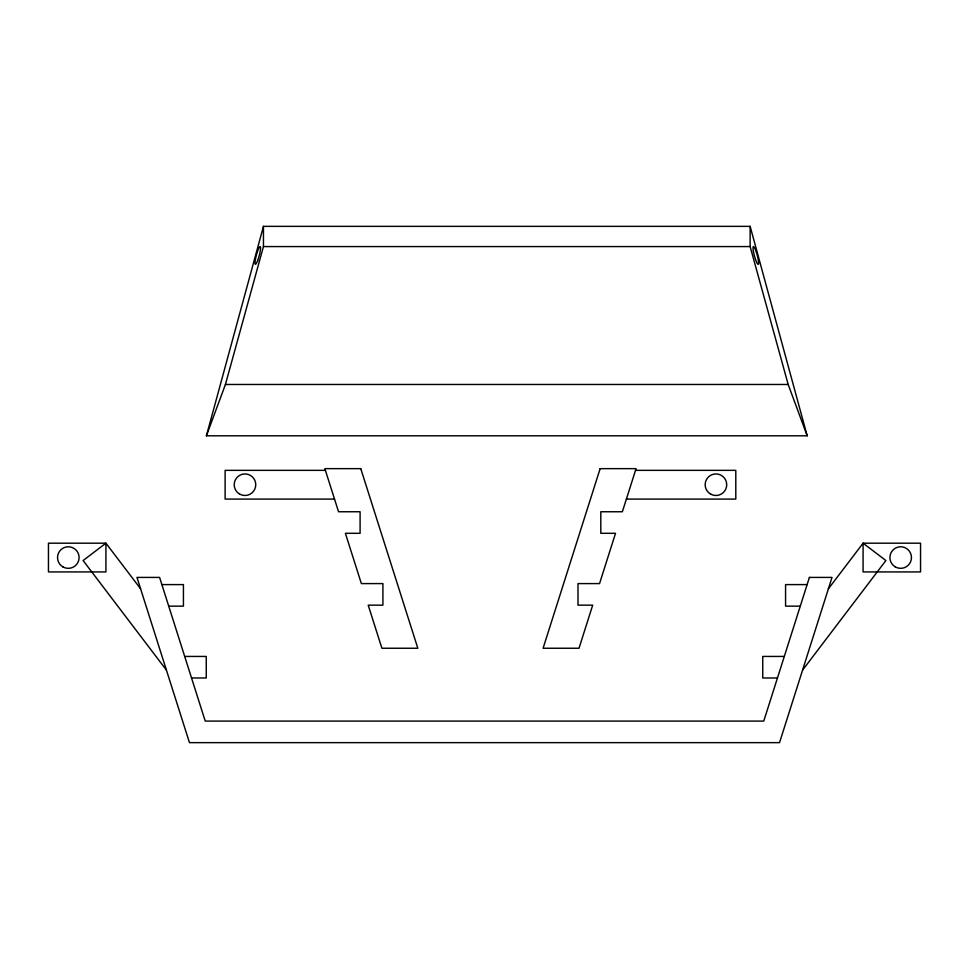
<?xml version="1.0" encoding="UTF-8"?>
<svg xmlns="http://www.w3.org/2000/svg" width="969" height="969" viewBox="0 0 969 969"><rect width="100%" height="100%" fill="white"/><g stroke="black" fill="none" stroke-linecap="round" stroke-linejoin="round"><path stroke-width="1.45" d="M206.409 435.808L263.459 226.358L750.139 226.358L807.189 435.808L206.409 435.808L225.426 384.475L263.459 246.574L263.459 226.358M828.398 588.813L863.076 543.185L920.55 543.185L920.55 571.928L863.076 571.928L863.076 543.185L885.884 560.53L802.562 670.148M263.459 246.574L750.139 246.574L788.172 384.475L807.189 435.808M225.426 384.475L788.172 384.475M325.39 470.353L225.111 470.353L225.111 499.083L334.523 499.083M635.519 470.353L735.798 470.353L735.798 499.083L626.398 499.083M161.884 584.598L183.432 584.598L183.432 606.146L168.727 606.146M807.116 584.598L785.568 584.598L785.568 606.146L800.273 606.146M184.704 656.437L206.252 656.437L206.252 677.985L191.547 677.985M784.296 656.437L762.748 656.437L762.748 677.985L777.453 677.985M140.602 588.813L105.924 543.185L48.45 543.185L48.45 571.928L105.924 571.928L105.924 543.185L83.116 560.53L166.438 670.148M750.139 226.358L750.139 246.574M600.138 468.645L543.088 648.249L579.014 648.249L592.701 605.153L577.996 605.153L577.996 583.592L599.545 583.592L615.521 533.301L600.816 533.301L600.816 511.753L622.364 511.753L636.064 468.645L600.138 468.645M809.406 577.415L763.766 721.093L205.234 721.093L159.594 577.415L136.98 577.415L189.464 742.642L779.536 742.642L832.02 577.415L809.406 577.415M360.771 468.645L324.857 468.645L338.544 511.753L360.093 511.753L360.093 533.301L345.388 533.301L361.364 583.592L382.912 583.592L382.912 605.153L368.208 605.153L381.907 648.249L417.821 648.249L360.771 468.645M753.373 251.237A9.23 1.441 74.8 0 0 758.218 264.355A9.23 1.441 74.8 0 0 755.82 250.753A9.23 1.441 74.8 0 0 753.373 251.237M257.669 260.504A9.23 1.441 -74.8 0 0 260.261 246.562A9.23 1.441 -74.8 0 0 255.428 259.268A9.23 1.441 -74.8 0 0 257.669 260.504M239.597 494.045A10.78 10.78 0 0 0 255.755 484.718A10.78 10.78 0 0 0 239.597 475.379A10.78 10.78 0 0 0 239.597 494.045M710.543 494.045A10.78 10.78 0 0 0 726.714 484.718A10.78 10.78 0 0 0 710.543 475.379A10.78 10.78 0 0 0 710.543 494.045M62.924 566.889A10.78 10.78 0 0 0 79.095 557.563A10.78 10.78 0 0 0 62.924 548.224A10.78 10.78 0 0 0 62.924 566.889M895.295 566.889A10.78 10.78 0 0 0 911.466 557.563A10.78 10.78 0 0 0 895.295 548.224A10.78 10.78 0 0 0 895.295 566.889"/></g></svg>
